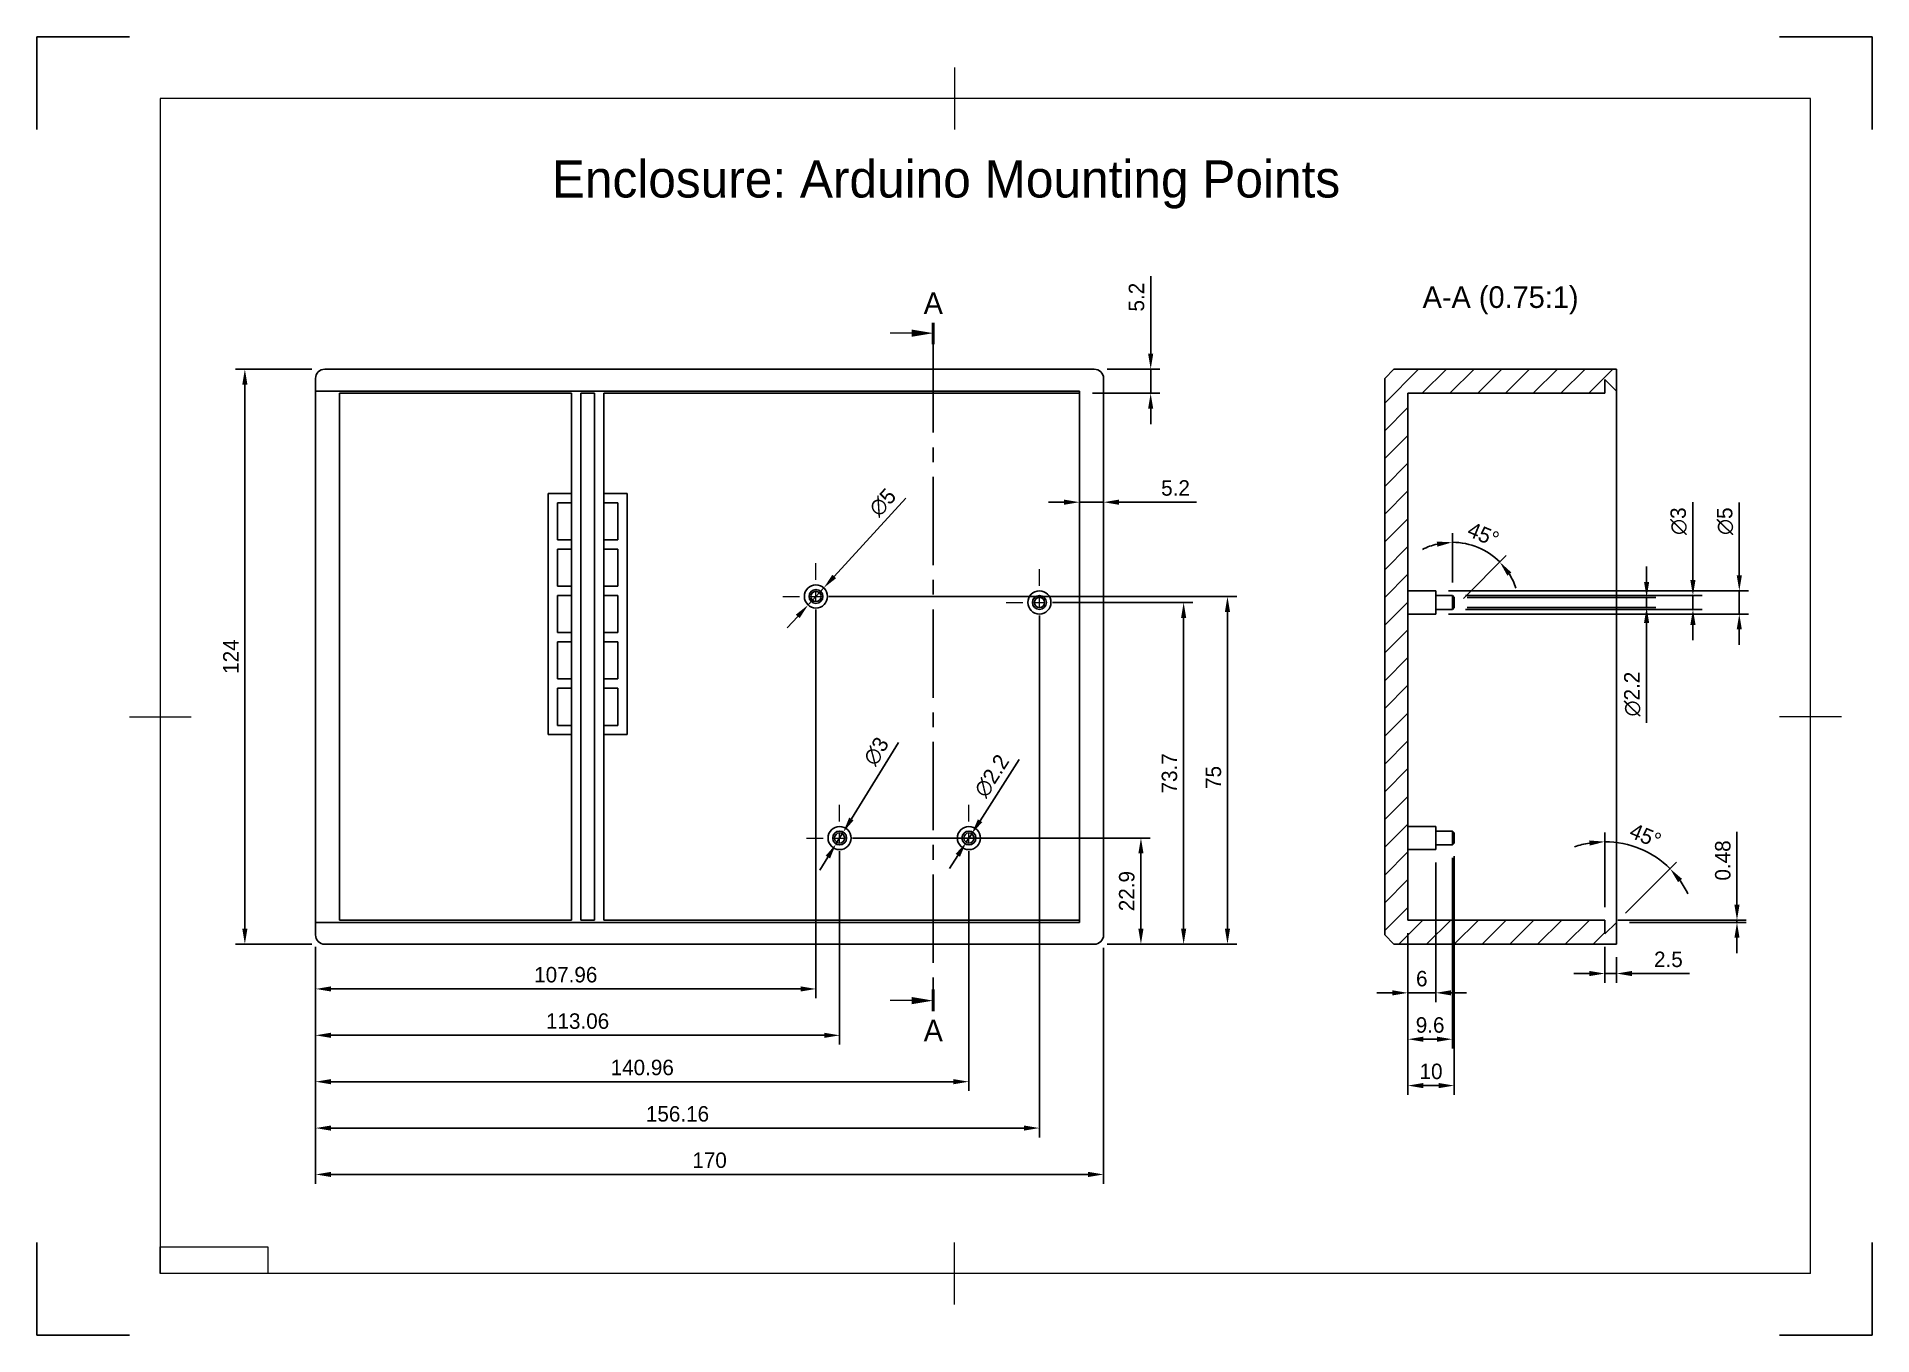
# Model space of a CAD drawing. Header units: millimetres. Extents: x 0 to 297, y 0 to 210.
import ezdxf

# ---------------------------------------------------------------- set-up
doc = ezdxf.new("R2010")
doc.units = ezdxf.units.MM
doc.header["$LTSCALE"] = 0.75
doc.linetypes.add('CENTER2', pattern=[28.575, 19.05, -3.175, 3.175, -3.175])
for name, color, linetype, lineweight in [('Annotations', 7, 'Continuous', 13), ('BORDER', 7, 'Continuous', 13), ('FD_Dimensions', 7, 'Continuous', 13), ('Notes', 7, 'Continuous', 13), ('Section Lines', 7, 'CENTER2', 13), ('Smart Centers', 7, 'CENTER2', 13), ('View Labels', 7, 'Continuous', 13), ('Visible', 7, 'Continuous', 25)]:
    doc.layers.add(name, color=color, linetype=linetype, lineweight=lineweight)
doc.layers.add('Hatching', color=18, linetype='Continuous', lineweight=18, true_color=0x000000)
doc.styles.get("Standard").update_dxf_attribs({"font": ''})
doc.styles.get('Standard').set_extended_font_data('Inter Variable Text Medium')
doc.dimstyles.new('Dim-ISO-25', dxfattribs={"dimtxt": 2.5, "dimasz": 2.5, "dimexe": 1.5, "dimexo": 2.1, "dimgap": 1, "dimtad": 1, "dimdsep": 46, "dimtxsty": 'Standard', "dimcen": 0, "dimazin": 2, "dimtp": 0.1, "dimtm": 0.1, "dimtfac": 0.72, "dimtmove": 0, "dimatfit": 3, "dimfxl": 1, "dimarcsym": 0})
picture_1 = doc.add_image_def('image1.png', size_in_pixel=(1400, 346))

# ---------------------------------------------------------------- blocks, each defined once
blk = doc.blocks.new('ISO_A4(L)_SHEET')
at = {"layer": 'BORDER'}
for p, q in [((148.5, 205), (148.5, 195)), ((287, 200), (20, 200)), ((20, 200), (20, 10)), ((287, 10), (287, 200)), ((15, 100), (25, 100)), ((292, 100), (282, 100)), ((148.5, 5), (148.5, 15)), ((287, 10), (20, 10))]:
    blk.add_line(p, q, dxfattribs=at)
at = {"layer": 'Defpoints'}
for p, q in [((0, 210), (0, 195)), ((15, 210), (0, 210)), ((297, 210), (282, 210)), ((297, 195), (297, 210)), ((0, 15), (0, 0)), ((297, 0), (297, 15)), ((0, 0), (15, 0)), ((282, 0), (297, 0))]:
    blk.add_line(p, q, dxfattribs=at)
blk = doc.blocks.new('*D33')
at = {"layer": 'Defpoints', "color": 0, "transparency": 16777216}
for p in [(127.353284, 120.871503), (124.821202, 118.105448)]:
    blk.add_point(p, dxfattribs=at)
at = {"layer": 'FD_Dimensions', "color": 0, "lineweight": -2, "transparency": 16777216}
for p, q in [((140.624743, 135.369285), (129.041339, 122.71554)), ((124.821202, 118.105448), (127.353284, 120.871503)), ((123.133147, 116.261412), (121.445092, 114.417375))]:
    blk.add_line(p, q, dxfattribs=at)
at = {"layer": 'FD_Dimensions', "color": 0, "transparency": 16777216}
for points in [[(128.734, 122.996882), (129.348679, 122.434197), (127.353284, 120.871503)], [(122.825807, 116.542754), (123.440486, 115.980069), (124.821202, 118.105448)]]:
    blk.add_solid(points, dxfattribs=at)
at = {"layer": 'FD_Dimensions', "color": 0, "transparency": 16777216, "insert": (136.881314, 134.674312), "char_height": 2.5, "attachment_point": 5, "rotation": 47.52862457}
blk.add_mtext('∅5', dxfattribs=at)
blk = doc.blocks.new('*D34')
at = {"layer": 'Defpoints', "color": 0, "transparency": 16777216}
for p in [(130.502349, 81.371286), (129.322137, 79.455666)]:
    blk.add_point(p, dxfattribs=at)
at = {"layer": 'FD_Dimensions', "color": 0, "lineweight": -2, "transparency": 16777216}
for p, q in [((139.418953, 95.843973), (131.813695, 83.499753)), ((129.322137, 79.455666), (130.502349, 81.371286)), ((128.010791, 77.327199), (126.699446, 75.198731))]:
    blk.add_line(p, q, dxfattribs=at)
at = {"layer": 'FD_Dimensions', "color": 0, "transparency": 16777216}
for points in [[(131.45895, 83.718311), (132.168439, 83.281195), (130.502349, 81.371286)], [(127.656047, 77.545756), (128.365536, 77.108641), (129.322137, 79.455666)]]:
    blk.add_solid(points, dxfattribs=at)
at = {"layer": 'FD_Dimensions', "color": 0, "transparency": 16777216, "insert": (135.837036, 94.431545), "char_height": 2.5, "attachment_point": 5, "rotation": 58.36285205}
blk.add_mtext('∅3', dxfattribs=at)
blk = doc.blocks.new('*D35')
at = {"layer": 'Defpoints', "color": 0, "transparency": 16777216}
for p in [(151.28283, 81.107794), (150.391657, 79.719158)]:
    blk.add_point(p, dxfattribs=at)
at = {"layer": 'FD_Dimensions', "color": 0, "lineweight": -2, "transparency": 16777216}
for p, q in [((158.979324, 93.100561), (152.633092, 83.211788)), ((150.391657, 79.719158), (151.28283, 81.107794)), ((149.041394, 77.615163), (147.691132, 75.511169))]:
    blk.add_line(p, q, dxfattribs=at)
at = {"layer": 'FD_Dimensions', "color": 0, "transparency": 16777216}
for points in [[(152.282426, 83.436832), (152.983757, 82.986744), (151.28283, 81.107794)], [(148.690729, 77.840207), (149.39206, 77.39012), (150.391657, 79.719158)]]:
    blk.add_solid(points, dxfattribs=at)
at = {"layer": 'FD_Dimensions', "color": 0, "transparency": 16777216, "insert": (154.538321, 90.455125), "char_height": 2.5, "attachment_point": 5, "rotation": 57.30922418}
blk.add_mtext('∅2.2', dxfattribs=at)
blk = doc.blocks.new('*D36')
at = {"layer": 'Defpoints', "color": 0, "transparency": 16777216}
for p in [(33.681416, 156.238476), (46.617243, 156.238476), (46.617243, 63.238476)]:
    blk.add_point(p, dxfattribs=at)
at = {"layer": 'FD_Dimensions', "color": 0, "lineweight": -2, "transparency": 16777216}
for p, q in [((44.517243, 156.238476), (32.181416, 156.238476)), ((33.681416, 65.738476), (33.681416, 153.738476)), ((44.517243, 63.238476), (32.181416, 63.238476))]:
    blk.add_line(p, q, dxfattribs=at)
at = {"layer": 'FD_Dimensions', "color": 0, "transparency": 16777216}
for points in [[(33.264749, 153.738476), (34.098083, 153.738476), (33.681416, 156.238476)], [(33.264749, 65.738476), (34.098083, 65.738476), (33.681416, 63.238476)]]:
    blk.add_solid(points, dxfattribs=at)
at = {"layer": 'FD_Dimensions', "color": 0, "transparency": 16777216, "insert": (31.414637, 109.7537), "char_height": 2.5, "attachment_point": 5, "rotation": 90}
blk.add_mtext('124', dxfattribs=at)
blk = doc.blocks.new('*D37')
at = {"layer": 'Defpoints', "color": 0, "transparency": 16777216}
for p in [(45.117243, 64.901344), (172.617243, 64.738476), (45.117243, 26.008783)]:
    blk.add_point(p, dxfattribs=at)
at = {"layer": 'FD_Dimensions', "color": 0, "lineweight": -2, "transparency": 16777216}
for p, q in [((45.117243, 62.801344), (45.117243, 24.508783)), ((172.617243, 62.638476), (172.617243, 24.508783)), ((170.117243, 26.008783), (47.617243, 26.008783))]:
    blk.add_line(p, q, dxfattribs=at)
at = {"layer": 'FD_Dimensions', "color": 0, "transparency": 16777216}
for points in [[(47.617243, 26.42545), (47.617243, 25.592117), (45.117243, 26.008783)], [(170.117243, 26.42545), (170.117243, 25.592117), (172.617243, 26.008783)]]:
    blk.add_solid(points, dxfattribs=at)
at = {"layer": 'FD_Dimensions', "color": 0, "transparency": 16777216, "insert": (108.867243, 28.29234), "char_height": 2.5, "attachment_point": 5}
blk.add_mtext('170', dxfattribs=at)
blk = doc.blocks.new('*D38')
at = {"layer": 'Defpoints', "color": 0, "transparency": 16777216}
for p in [(162.237243, 118.513476), (171.117243, 63.238476), (185.572888, 63.238476)]:
    blk.add_point(p, dxfattribs=at)
at = {"layer": 'FD_Dimensions', "color": 0, "lineweight": -2, "transparency": 16777216}
for p, q in [((164.337243, 118.513476), (187.072888, 118.513476)), ((185.572888, 116.013476), (185.572888, 65.738476)), ((173.217243, 63.238476), (187.072888, 63.238476))]:
    blk.add_line(p, q, dxfattribs=at)
at = {"layer": 'FD_Dimensions', "color": 0, "transparency": 16777216}
for points in [[(185.156222, 116.013476), (185.989555, 116.013476), (185.572888, 118.513476)], [(185.156222, 65.738476), (185.989555, 65.738476), (185.572888, 63.238476)]]:
    blk.add_solid(points, dxfattribs=at)
at = {"layer": 'FD_Dimensions', "color": 0, "transparency": 16777216, "insert": (183.289331, 90.875976), "char_height": 2.5, "attachment_point": 5, "rotation": 90}
blk.add_mtext('73.7', dxfattribs=at)
blk = doc.blocks.new('*D39')
at = {"layer": 'Defpoints', "color": 0, "transparency": 16777216}
for p in [(126.087243, 119.488476), (171.117243, 63.238476), (192.667654, 63.238476)]:
    blk.add_point(p, dxfattribs=at)
at = {"layer": 'FD_Dimensions', "color": 0, "lineweight": -2, "transparency": 16777216}
for p, q in [((128.187243, 119.488476), (194.167654, 119.488476)), ((192.667654, 116.988476), (192.667654, 65.738476)), ((173.217243, 63.238476), (194.167654, 63.238476))]:
    blk.add_line(p, q, dxfattribs=at)
at = {"layer": 'FD_Dimensions', "color": 0, "transparency": 16777216}
for points in [[(192.250987, 116.988476), (193.084321, 116.988476), (192.667654, 119.488476)], [(192.250987, 65.738476), (193.084321, 65.738476), (192.667654, 63.238476)]]:
    blk.add_solid(points, dxfattribs=at)
at = {"layer": 'FD_Dimensions', "color": 0, "transparency": 16777216, "insert": (190.400876, 90.209602), "char_height": 2.5, "attachment_point": 5, "rotation": 90}
blk.add_mtext('75', dxfattribs=at)
blk = doc.blocks.new('*D40')
at = {"layer": 'Defpoints', "color": 0, "transparency": 16777216}
for p in [(171.117243, 156.238476), (180.240362, 156.238476), (168.717243, 152.338476)]:
    blk.add_point(p, dxfattribs=at)
at = {"layer": 'FD_Dimensions', "color": 0, "lineweight": -2, "transparency": 16777216}
for p, q in [((180.240362, 158.738476), (180.240362, 171.290489)), ((173.217243, 156.238476), (181.740362, 156.238476)), ((180.240362, 152.338476), (180.240362, 156.238476)), ((170.817243, 152.338476), (181.740362, 152.338476)), ((180.240362, 149.838476), (180.240362, 147.338476))]:
    blk.add_line(p, q, dxfattribs=at)
at = {"layer": 'FD_Dimensions', "color": 0, "transparency": 16777216}
for points in [[(179.823695, 158.738476), (180.657029, 158.738476), (180.240362, 156.238476)], [(179.823695, 149.838476), (180.657029, 149.838476), (180.240362, 152.338476)]]:
    blk.add_solid(points, dxfattribs=at)
at = {"layer": 'FD_Dimensions', "color": 0, "transparency": 16777216, "insert": (177.956805, 167.884449), "char_height": 2.5, "attachment_point": 5, "rotation": 90}
blk.add_mtext('5.2', dxfattribs=at)
blk = doc.blocks.new('*D41')
at = {"layer": 'Defpoints', "color": 0, "transparency": 16777216}
for p in [(168.717243, 141.282782), (172.617243, 141.282782), (172.617243, 134.727906)]:
    blk.add_point(p, dxfattribs=at)
at = {"layer": 'FD_Dimensions', "color": 0, "lineweight": -2, "transparency": 16777216}
for p, q in [((168.717243, 139.182782), (168.717243, 133.227906)), ((172.617243, 139.182782), (172.617243, 133.227906)), ((166.217243, 134.727906), (163.717243, 134.727906)), ((168.717243, 134.727906), (172.617243, 134.727906)), ((175.117243, 134.727906), (187.669256, 134.727906))]:
    blk.add_line(p, q, dxfattribs=at)
at = {"layer": 'FD_Dimensions', "color": 0, "transparency": 16777216}
for points in [[(166.217243, 135.144572), (166.217243, 134.311239), (168.717243, 134.727906)], [(175.117243, 135.144572), (175.117243, 134.311239), (172.617243, 134.727906)]]:
    blk.add_solid(points, dxfattribs=at)
at = {"layer": 'FD_Dimensions', "color": 0, "transparency": 16777216, "insert": (184.263216, 137.011463), "char_height": 2.5, "attachment_point": 5}
blk.add_mtext('5.2', dxfattribs=at)
blk = doc.blocks.new('*D42')
at = {"layer": 'Defpoints', "color": 0, "transparency": 16777216}
for p in [(129.912243, 80.413476), (171.117243, 63.238476), (178.665289, 63.238476)]:
    blk.add_point(p, dxfattribs=at)
at = {"layer": 'FD_Dimensions', "color": 0, "lineweight": -2, "transparency": 16777216}
for p, q in [((132.012243, 80.413476), (180.165289, 80.413476)), ((178.665289, 77.913476), (178.665289, 65.738476)), ((173.217243, 63.238476), (180.165289, 63.238476))]:
    blk.add_line(p, q, dxfattribs=at)
at = {"layer": 'FD_Dimensions', "color": 0, "transparency": 16777216}
for points in [[(178.248622, 77.913476), (179.081956, 77.913476), (178.665289, 80.413476)], [(178.248622, 65.738476), (179.081956, 65.738476), (178.665289, 63.238476)]]:
    blk.add_solid(points, dxfattribs=at)
at = {"layer": 'FD_Dimensions', "color": 0, "transparency": 16777216, "insert": (176.378376, 71.825976), "char_height": 2.5, "attachment_point": 5, "rotation": 90}
blk.add_mtext('22.9', dxfattribs=at)
blk = doc.blocks.new('*D43')
at = {"layer": 'Defpoints', "color": 0, "transparency": 16777216}
for p in [(226.356142, 120.388476), (275.480837, 120.388476), (226.356142, 116.638476)]:
    blk.add_point(p, dxfattribs=at)
at = {"layer": 'FD_Dimensions', "color": 0, "lineweight": -2, "transparency": 16777216}
for p, q in [((275.480837, 122.888476), (275.480837, 134.691328)), ((228.456142, 120.388476), (276.980837, 120.388476)), ((275.480837, 116.638476), (275.480837, 120.388476)), ((228.456142, 116.638476), (276.980837, 116.638476)), ((275.480837, 114.138476), (275.480837, 111.638476))]:
    blk.add_line(p, q, dxfattribs=at)
at = {"layer": 'FD_Dimensions', "color": 0, "transparency": 16777216}
for points in [[(275.064171, 122.888476), (275.897504, 122.888476), (275.480837, 120.388476)], [(275.064171, 114.138476), (275.897504, 114.138476), (275.480837, 116.638476)]]:
    blk.add_solid(points, dxfattribs=at)
at = {"layer": 'FD_Dimensions', "color": 0, "transparency": 16777216, "insert": (273.188891, 131.65106), "char_height": 2.5, "attachment_point": 5, "rotation": 90}
blk.add_mtext('∅5', dxfattribs=at)
blk = doc.blocks.new('*D44')
at = {"layer": 'Defpoints', "color": 0, "transparency": 16777216}
for p in [(229.056142, 119.638476), (267.980837, 119.638476), (229.056142, 117.388476)]:
    blk.add_point(p, dxfattribs=at)
at = {"layer": 'FD_Dimensions', "color": 0, "lineweight": -2, "transparency": 16777216}
for p, q in [((267.980837, 122.138476), (267.980837, 134.73663)), ((231.156142, 119.638476), (269.480837, 119.638476)), ((267.980837, 117.388476), (267.980837, 119.638476)), ((231.156142, 117.388476), (269.480837, 117.388476)), ((267.980837, 114.888476), (267.980837, 112.388476))]:
    blk.add_line(p, q, dxfattribs=at)
at = {"layer": 'FD_Dimensions', "color": 0, "transparency": 16777216}
for points in [[(267.564171, 122.138476), (268.397504, 122.138476), (267.980837, 119.638476)], [(267.564171, 114.888476), (268.397504, 114.888476), (267.980837, 117.388476)]]:
    blk.add_solid(points, dxfattribs=at)
at = {"layer": 'FD_Dimensions', "color": 0, "transparency": 16777216, "insert": (265.672113, 131.655254), "char_height": 2.5, "attachment_point": 5, "rotation": 90}
blk.add_mtext('∅3', dxfattribs=at)
blk = doc.blocks.new('*D45')
at = {"layer": 'Defpoints', "color": 0, "transparency": 16777216}
for p in [(229.356142, 119.338476), (229.356142, 117.688476), (260.480837, 117.688476)]:
    blk.add_point(p, dxfattribs=at)
at = {"layer": 'FD_Dimensions', "color": 0, "lineweight": -2, "transparency": 16777216}
for p, q in [((260.480837, 121.838476), (260.480837, 124.338476)), ((231.456142, 119.338476), (261.980837, 119.338476)), ((260.480837, 119.338476), (260.480837, 117.688476)), ((231.456142, 117.688476), (261.980837, 117.688476)), ((260.480837, 115.188476), (260.480837, 99.065992))]:
    blk.add_line(p, q, dxfattribs=at)
at = {"layer": 'FD_Dimensions', "color": 0, "transparency": 16777216}
for points in [[(260.064171, 121.838476), (260.897504, 121.838476), (260.480837, 119.338476)], [(260.064171, 115.188476), (260.897504, 115.188476), (260.480837, 117.688476)]]:
    blk.add_solid(points, dxfattribs=at)
at = {"layer": 'FD_Dimensions', "color": 0, "transparency": 16777216, "insert": (258.172113, 103.690992), "char_height": 2.5, "attachment_point": 5, "rotation": 90}
blk.add_mtext('∅2.2', dxfattribs=at)
blk = doc.blocks.new('*D46')
at = {"layer": 'Defpoints', "color": 0, "transparency": 16777216}
for p in [(234.479357, 126.781759), (229.056142, 119.638476), (229.056142, 117.388476), (229.056142, 117.388476), (229.356142, 117.688476)]:
    blk.add_point(p, dxfattribs=at)
at = {"layer": 'FD_Dimensions', "color": 0, "lineweight": -2, "transparency": 16777216}
for p, q in [((229.056142, 121.738476), (229.056142, 129.734905)), ((230.841067, 119.1734), (237.786386, 126.11872))]:
    blk.add_line(p, q, dxfattribs=at)
for start, end in [(103.235547, 116.471094), (45, 90), (18.528906, 31.764453)]:
    blk.add_arc((229.056142, 117.388476), 10.84643, start, end, dxfattribs=at)
at = {"layer": 'FD_Dimensions', "color": 0, "transparency": 16777216}
for points in [[(226.524781, 128.360682), (226.620819, 127.532902), (229.056142, 128.234905)], [(237.951369, 122.839634), (238.604607, 123.357055), (236.725726, 125.05806)]]:
    blk.add_solid(points, dxfattribs=at)
at = {"layer": 'FD_Dimensions', "color": 0, "transparency": 16777216, "insert": (234.07435, 129.5035), "char_height": 2.5, "attachment_point": 5, "rotation": 337.50003314}
blk.add_mtext('45°', dxfattribs=at)
blk = doc.blocks.new('*D47')
at = {"layer": 'Defpoints', "color": 0, "transparency": 16777216}
for p in [(229.356142, 79.588476), (221.856142, 67.138476), (229.356142, 40.376773)]:
    blk.add_point(p, dxfattribs=at)
at = {"layer": 'FD_Dimensions', "color": 0, "lineweight": -2, "transparency": 16777216}
for p, q in [((229.356142, 77.488476), (229.356142, 38.876773)), ((221.856142, 65.038476), (221.856142, 38.876773)), ((224.356142, 40.376773), (226.856142, 40.376773))]:
    blk.add_line(p, q, dxfattribs=at)
at = {"layer": 'FD_Dimensions', "color": 0, "transparency": 16777216}
for points in [[(224.356142, 40.79344), (224.356142, 39.960106), (221.856142, 40.376773)], [(226.856142, 40.79344), (226.856142, 39.960106), (229.356142, 40.376773)]]:
    blk.add_solid(points, dxfattribs=at)
at = {"layer": 'FD_Dimensions', "color": 0, "transparency": 16777216, "insert": (225.606142, 42.66033), "char_height": 2.5, "attachment_point": 5}
blk.add_mtext('10', dxfattribs=at)
blk = doc.blocks.new('*D48')
at = {"layer": 'Defpoints', "color": 0, "transparency": 16777216}
for p in [(226.356142, 78.538476), (221.856142, 67.138476), (226.356142, 55.376773)]:
    blk.add_point(p, dxfattribs=at)
at = {"layer": 'FD_Dimensions', "color": 0, "lineweight": -2, "transparency": 16777216}
for p, q in [((226.356142, 76.438476), (226.356142, 53.876773)), ((221.856142, 65.038476), (221.856142, 53.876773)), ((219.356142, 55.376773), (216.856142, 55.376773)), ((221.856142, 55.376773), (226.356142, 55.376773)), ((228.856142, 55.376773), (231.356142, 55.376773))]:
    blk.add_line(p, q, dxfattribs=at)
at = {"layer": 'FD_Dimensions', "color": 0, "transparency": 16777216}
for points in [[(219.356142, 55.79344), (219.356142, 54.960106), (221.856142, 55.376773)], [(228.856142, 55.79344), (228.856142, 54.960106), (226.356142, 55.376773)]]:
    blk.add_solid(points, dxfattribs=at)
at = {"layer": 'FD_Dimensions', "color": 0, "transparency": 16777216, "insert": (224.106142, 57.66033), "char_height": 2.5, "attachment_point": 5}
blk.add_mtext('6', dxfattribs=at)
blk = doc.blocks.new('*D49')
at = {"layer": 'Defpoints', "color": 0, "transparency": 16777216}
for p in [(229.056142, 79.288476), (221.856142, 67.138476), (229.056142, 47.876773)]:
    blk.add_point(p, dxfattribs=at)
at = {"layer": 'FD_Dimensions', "color": 0, "lineweight": -2, "transparency": 16777216}
for p, q in [((229.056142, 77.188476), (229.056142, 46.376773)), ((221.856142, 65.038476), (221.856142, 46.376773)), ((224.356142, 47.876773), (226.556142, 47.876773))]:
    blk.add_line(p, q, dxfattribs=at)
at = {"layer": 'FD_Dimensions', "color": 0, "transparency": 16777216}
for points in [[(224.356142, 48.29344), (224.356142, 47.460106), (221.856142, 47.876773)], [(226.556142, 48.29344), (226.556142, 47.460106), (229.056142, 47.876773)]]:
    blk.add_solid(points, dxfattribs=at)
at = {"layer": 'FD_Dimensions', "color": 0, "transparency": 16777216, "insert": (225.456142, 50.163686), "char_height": 2.5, "attachment_point": 5}
blk.add_mtext('9.6', dxfattribs=at)
blk = doc.blocks.new('*D50')
at = {"layer": 'Defpoints', "color": 0, "transparency": 16777216}
for p in [(261.189753, 77.820036), (253.731142, 67.138476), (255.606142, 66.776344), (253.731142, 64.901344), (253.731142, 64.901344)]:
    blk.add_point(p, dxfattribs=at)
at = {"layer": 'FD_Dimensions', "color": 0, "lineweight": -2, "transparency": 16777216}
for p, q in [((253.731142, 69.238476), (253.731142, 81.318565)), ((257.091067, 68.261268), (265.339871, 76.510072))]:
    blk.add_line(p, q, dxfattribs=at)
for start, end in [(99.613561, 109.227121), (45, 90), (25.772879, 35.386439)]:
    blk.add_arc((253.731142, 64.901344), 14.917221, start, end, dxfattribs=at)
at = {"layer": 'FD_Dimensions', "color": 0, "transparency": 16777216}
for points in [[(251.20502, 80.024277), (251.27485, 79.193874), (253.731142, 79.818565)], [(265.574349, 73.270828), (266.210909, 73.808634), (264.279211, 75.449412)]]:
    blk.add_solid(points, dxfattribs=at)
at = {"layer": 'FD_Dimensions', "color": 0, "transparency": 16777216, "insert": (260.307174, 80.777289), "char_height": 2.5, "attachment_point": 5, "rotation": 337.50003314}
blk.add_mtext('45°', dxfattribs=at)
blk = doc.blocks.new('*D51')
at = {"layer": 'Defpoints', "color": 0, "transparency": 16777216}
for p in [(253.731142, 67.138476), (255.606142, 66.776344), (275.105326, 67.138476)]:
    blk.add_point(p, dxfattribs=at)
at = {"layer": 'FD_Dimensions', "color": 0, "lineweight": -2, "transparency": 16777216}
for p, q in [((275.105326, 69.638476), (275.105326, 81.437133)), ((255.831142, 67.138476), (276.605326, 67.138476)), ((257.706142, 66.776344), (276.605326, 66.776344)), ((275.105326, 66.776344), (275.105326, 67.138476)), ((275.105326, 64.276344), (275.105326, 61.776344))]:
    blk.add_line(p, q, dxfattribs=at)
at = {"layer": 'FD_Dimensions', "color": 0, "transparency": 16777216}
for points in [[(274.688659, 69.638476), (275.521992, 69.638476), (275.105326, 67.138476)], [(274.688659, 64.276344), (275.521992, 64.276344), (275.105326, 66.776344)]]:
    blk.add_solid(points, dxfattribs=at)
at = {"layer": 'FD_Dimensions', "color": 0, "transparency": 16777216, "insert": (272.821769, 76.787805), "char_height": 2.5, "attachment_point": 5, "rotation": 90}
blk.add_mtext('0.48', dxfattribs=at)
blk = doc.blocks.new('*D52')
at = {"layer": 'Defpoints', "color": 0, "transparency": 16777216}
for p in [(253.731142, 64.901344), (255.606142, 63.238476), (255.606142, 58.499112)]:
    blk.add_point(p, dxfattribs=at)
at = {"layer": 'FD_Dimensions', "color": 0, "lineweight": -2, "transparency": 16777216}
for p, q in [((253.731142, 62.801344), (253.731142, 56.999112)), ((255.606142, 61.138476), (255.606142, 56.999112)), ((251.231142, 58.499112), (248.731142, 58.499112)), ((253.731142, 58.499112), (255.606142, 58.499112)), ((258.106142, 58.499112), (267.409834, 58.499112))]:
    blk.add_line(p, q, dxfattribs=at)
at = {"layer": 'FD_Dimensions', "color": 0, "transparency": 16777216}
for points in [[(251.231142, 58.915778), (251.231142, 58.082445), (253.731142, 58.499112)], [(258.106142, 58.915778), (258.106142, 58.082445), (255.606142, 58.499112)]]:
    blk.add_solid(points, dxfattribs=at)
at = {"layer": 'FD_Dimensions', "color": 0, "transparency": 16777216, "insert": (264.007988, 60.782669), "char_height": 2.5, "attachment_point": 5}
blk.add_mtext('2.5', dxfattribs=at)
blk = doc.blocks.new('*U24')
at = {"layer": 'Smart Centers', "color": 0, "ltscale": 0.75, "transparency": 16777216}
for p, q in [((0, 2.678906), (0, 5.375)), ((-5.375, 0), (-2.678906, 0)), ((2.678906, 0), (5.375, 0)), ((0, -5.375), (0, -2.678906))]:
    blk.add_line(p, q, dxfattribs=at)
at = {"layer": 'Smart Centers', "color": 0, "linetype": 'Continuous', "ltscale": 0.75, "transparency": 16777216}
for p, q in [((-0.892969, 0), (0.892969, 0)), ((0, -0.892969), (0, 0.892969))]:
    blk.add_line(p, q, dxfattribs=at)
blk = doc.blocks.new('*U25')
at = {"layer": 'Smart Centers', "color": 0, "ltscale": 0.75, "transparency": 16777216}
for p, q in [((0, 2.678906), (0, 5.375)), ((-5.375, 0), (-2.678906, 0)), ((2.678906, 0), (5.375, 0)), ((0, -5.375), (0, -2.678906))]:
    blk.add_line(p, q, dxfattribs=at)
at = {"layer": 'Smart Centers', "color": 0, "linetype": 'Continuous', "ltscale": 0.75, "transparency": 16777216}
for p, q in [((-0.892969, 0), (0.892969, 0)), ((0, -0.892969), (0, 0.892969))]:
    blk.add_line(p, q, dxfattribs=at)
blk = doc.blocks.new('*U26')
at = {"layer": 'Smart Centers', "color": 0, "ltscale": 0.75, "transparency": 16777216}
for p, q in [((0, 2.678906), (0, 5.375)), ((-5.375, 0), (-2.678906, 0)), ((2.678906, 0), (5.375, 0)), ((0, -5.375), (0, -2.678906))]:
    blk.add_line(p, q, dxfattribs=at)
at = {"layer": 'Smart Centers', "color": 0, "linetype": 'Continuous', "ltscale": 0.75, "transparency": 16777216}
for p, q in [((-0.892969, 0), (0.892969, 0)), ((0, -0.892969), (0, 0.892969))]:
    blk.add_line(p, q, dxfattribs=at)
blk = doc.blocks.new('*U27')
at = {"layer": 'Smart Centers', "color": 0, "ltscale": 0.75, "transparency": 16777216}
for p, q in [((0, 2.678906), (0, 5.375)), ((-5.375, 0), (-2.678906, 0)), ((2.678906, 0), (5.375, 0)), ((0, -5.375), (0, -2.678906))]:
    blk.add_line(p, q, dxfattribs=at)
at = {"layer": 'Smart Centers', "color": 0, "linetype": 'Continuous', "ltscale": 0.75, "transparency": 16777216}
for p, q in [((-0.892969, 0), (0.892969, 0)), ((0, -0.892969), (0, 0.892969))]:
    blk.add_line(p, q, dxfattribs=at)
blk = doc.blocks.new('*D53')
at = {"layer": 'Defpoints', "color": 0, "transparency": 16777216}
for p in [(126.087243, 119.488476), (45.117243, 64.901344), (126.087243, 56.008783)]:
    blk.add_point(p, dxfattribs=at)
at = {"layer": 'FD_Dimensions', "color": 0, "lineweight": -2, "transparency": 16777216}
for p, q in [((126.087243, 117.388476), (126.087243, 54.508783)), ((45.117243, 62.801344), (45.117243, 54.508783)), ((47.617243, 56.008783), (123.587243, 56.008783))]:
    blk.add_line(p, q, dxfattribs=at)
at = {"layer": 'FD_Dimensions', "color": 0, "transparency": 16777216}
for points in [[(47.617243, 56.42545), (47.617243, 55.592117), (45.117243, 56.008783)], [(123.587243, 56.42545), (123.587243, 55.592117), (126.087243, 56.008783)]]:
    blk.add_solid(points, dxfattribs=at)
at = {"layer": 'FD_Dimensions', "color": 0, "transparency": 16777216, "insert": (85.602243, 58.295696), "char_height": 2.5, "attachment_point": 5}
blk.add_mtext('107.96', dxfattribs=at)
blk = doc.blocks.new('*D54')
at = {"layer": 'Defpoints', "color": 0, "transparency": 16777216}
for p in [(129.912243, 80.413476), (45.117243, 64.901344), (129.912243, 48.508783)]:
    blk.add_point(p, dxfattribs=at)
at = {"layer": 'FD_Dimensions', "color": 0, "lineweight": -2, "transparency": 16777216}
for p, q in [((129.912243, 78.313476), (129.912243, 47.008783)), ((45.117243, 62.801344), (45.117243, 47.008783)), ((47.617243, 48.508783), (127.412243, 48.508783))]:
    blk.add_line(p, q, dxfattribs=at)
at = {"layer": 'FD_Dimensions', "color": 0, "transparency": 16777216}
for points in [[(47.617243, 48.92545), (47.617243, 48.092117), (45.117243, 48.508783)], [(127.412243, 48.92545), (127.412243, 48.092117), (129.912243, 48.508783)]]:
    blk.add_solid(points, dxfattribs=at)
at = {"layer": 'FD_Dimensions', "color": 0, "transparency": 16777216, "insert": (87.514743, 50.79234), "char_height": 2.5, "attachment_point": 5}
blk.add_mtext('113.06', dxfattribs=at)
blk = doc.blocks.new('*D55')
at = {"layer": 'Defpoints', "color": 0, "transparency": 16777216}
for p in [(150.837243, 80.413476), (45.117243, 64.901344), (150.837243, 41.008783)]:
    blk.add_point(p, dxfattribs=at)
at = {"layer": 'FD_Dimensions', "color": 0, "lineweight": -2, "transparency": 16777216}
for p, q in [((150.837243, 78.313476), (150.837243, 39.508783)), ((45.117243, 62.801344), (45.117243, 39.508783)), ((47.617243, 41.008783), (148.337243, 41.008783))]:
    blk.add_line(p, q, dxfattribs=at)
at = {"layer": 'FD_Dimensions', "color": 0, "transparency": 16777216}
for points in [[(47.617243, 41.42545), (47.617243, 40.592117), (45.117243, 41.008783)], [(148.337243, 41.42545), (148.337243, 40.592117), (150.837243, 41.008783)]]:
    blk.add_solid(points, dxfattribs=at)
at = {"layer": 'FD_Dimensions', "color": 0, "transparency": 16777216, "insert": (97.977243, 43.295696), "char_height": 2.5, "attachment_point": 5}
blk.add_mtext('140.96', dxfattribs=at)
blk = doc.blocks.new('*D56')
at = {"layer": 'Defpoints', "color": 0, "transparency": 16777216}
for p in [(162.237243, 118.513476), (45.117243, 64.901344), (162.237243, 33.508783)]:
    blk.add_point(p, dxfattribs=at)
at = {"layer": 'FD_Dimensions', "color": 0, "lineweight": -2, "transparency": 16777216}
for p, q in [((162.237243, 116.413476), (162.237243, 32.008783)), ((45.117243, 62.801344), (45.117243, 32.008783)), ((47.617243, 33.508783), (159.737243, 33.508783))]:
    blk.add_line(p, q, dxfattribs=at)
at = {"layer": 'FD_Dimensions', "color": 0, "transparency": 16777216}
for points in [[(47.617243, 33.92545), (47.617243, 33.092117), (45.117243, 33.508783)], [(159.737243, 33.92545), (159.737243, 33.092117), (162.237243, 33.508783)]]:
    blk.add_solid(points, dxfattribs=at)
at = {"layer": 'FD_Dimensions', "color": 0, "transparency": 16777216, "insert": (103.677243, 35.79234), "char_height": 2.5, "attachment_point": 5}
blk.add_mtext('156.16', dxfattribs=at)

msp = doc.modelspace()

# ---------------------------------------------------------------- hatches: boundary and pattern name
at = {"layer": 'Hatching'}
h = msp.add_hatch(dxfattribs=at)
h.set_pattern_fill('ANSI31', color=256, style=0)
h.paths.add_polyline_path([(253.7311, 64.9013), (253.7311, 67.1385), (221.8561, 67.1385), (221.8561, 152.3385), (253.7311, 152.3385), (253.7311, 154.5756), (255.6061, 152.7006), (255.6061, 156.2385), (219.6061, 156.2385), (218.1061, 154.7385), (218.1061, 64.7385), (219.6061, 63.2385), (255.6061, 63.2385), (255.6061, 66.7763)], flags=0)

# ---------------------------------------------------------------- linework, layer by layer
at = {"layer": 'Section Lines', "lineweight": 50}
for p, q in [((145.0666, 163.7582), (145.0666, 160.2582)), ((145.0666, 52.4179), (145.0666, 55.9179))]:
    msp.add_line(p, q, dxfattribs=at)
at = {"layer": 'Section Lines'}
for p, q in [((141.5666, 162.0582), (138.0666, 162.0582)), ((141.5666, 54.1179), (138.0666, 54.1179))]:
    msp.add_line(p, q, dxfattribs=at)
at = {"layer": 'Section Lines', "lineweight": 25}
msp.add_line((145.0666, 160.2582), (145.0666, 55.9179), dxfattribs=at)
at = {"layer": 'Section Lines'}
for points in [[(141.5666, 162.6415), (145.0666, 162.0582), (141.5666, 161.4748)], [(141.5666, 54.7013), (145.0666, 54.1179), (141.5666, 53.5346)]]:
    msp.add_solid(points, dxfattribs=at)
at = {"layer": 'Visible'}
for p, q in [((45.1172, 154.7385), (45.1172, 152.7006)), ((171.1172, 156.2385), (46.6172, 156.2385)), ((172.6172, 64.7385), (172.6172, 154.7385)), ((45.1172, 66.7763), (45.1172, 152.7006)), ((45.1172, 152.7006), (168.7172, 152.7006)), ((86.5172, 152.3385), (49.0172, 152.3385)), ((49.0172, 152.3385), (49.0172, 67.1385)), ((86.5172, 152.3385), (86.5172, 67.1385)), ((88.0172, 67.1385), (88.0172, 152.3385)), ((88.0172, 152.3385), (90.2672, 152.3385)), ((90.2672, 152.3385), (90.2672, 67.1385)), ((91.7672, 67.1385), (91.7672, 152.3385)), ((168.7172, 152.3385), (91.7672, 152.3385)), ((168.7172, 152.7006), (168.7172, 66.7763)), ((86.5172, 136.1385), (82.7672, 136.1385)), ((82.7672, 97.1385), (82.7672, 136.1385)), ((84.2672, 128.6385), (84.2672, 134.6385)), ((86.5172, 134.6385), (84.2672, 134.6385)), ((91.7672, 136.1385), (95.5172, 136.1385)), ((91.7672, 134.6385), (94.0172, 134.6385)), ((94.0172, 128.6385), (94.0172, 134.6385)), ((95.5172, 136.1385), (95.5172, 97.1385)), ((86.5172, 128.6385), (84.2672, 128.6385)), ((91.7672, 128.6385), (94.0172, 128.6385)), ((84.2672, 121.1385), (84.2672, 127.1385)), ((86.5172, 127.1385), (84.2672, 127.1385)), ((91.7672, 127.1385), (94.0172, 127.1385)), ((94.0172, 121.1385), (94.0172, 127.1385)), ((86.5172, 121.1385), (84.2672, 121.1385)), ((84.2672, 113.6385), (84.2672, 119.6385)), ((86.5172, 119.6385), (84.2672, 119.6385)), ((91.7672, 121.1385), (94.0172, 121.1385)), ((91.7672, 119.6385), (94.0172, 119.6385)), ((94.0172, 113.6385), (94.0172, 119.6385)), ((86.5172, 113.6385), (84.2672, 113.6385)), ((91.7672, 113.6385), (94.0172, 113.6385)), ((84.2672, 106.1385), (84.2672, 112.1385)), ((86.5172, 112.1385), (84.2672, 112.1385)), ((91.7672, 112.1385), (94.0172, 112.1385)), ((94.0172, 106.1385), (94.0172, 112.1385)), ((86.5172, 106.1385), (84.2672, 106.1385)), ((84.2672, 98.6385), (84.2672, 104.6385)), ((86.5172, 104.6385), (84.2672, 104.6385)), ((91.7672, 106.1385), (94.0172, 106.1385)), ((91.7672, 104.6385), (94.0172, 104.6385)), ((94.0172, 98.6385), (94.0172, 104.6385)), ((86.5172, 98.6385), (84.2672, 98.6385)), ((91.7672, 98.6385), (94.0172, 98.6385)), ((86.5172, 97.1385), (82.7672, 97.1385)), ((91.7672, 97.1385), (95.5172, 97.1385)), ((45.1172, 66.7763), (45.1172, 64.7385)), ((168.7172, 66.7763), (45.1172, 66.7763)), ((49.0172, 67.1385), (86.5172, 67.1385)), ((90.2672, 67.1385), (88.0172, 67.1385)), ((91.7672, 67.1385), (168.7172, 67.1385)), ((46.6172, 63.2385), (171.1172, 63.2385))]:
    msp.add_line(p, q, dxfattribs=at)
at = {"layer": 'Visible', "extrusion": (1, -2e-16, 0)}
for p, q in [((219.6061, 156.2385), (218.1061, 154.7385)), ((218.1061, 154.7385), (218.1061, 64.7385)), ((255.6061, 156.2385), (219.6061, 156.2385)), ((253.7311, 152.3385), (253.7311, 154.5756)), ((253.7311, 154.5756), (255.6061, 152.7006)), ((255.6061, 152.7006), (255.6061, 156.2385)), ((221.8561, 67.1385), (221.8561, 152.3385)), ((221.8561, 152.3385), (253.7311, 152.3385)), ((255.6061, 152.7006), (255.6061, 66.7763)), ((221.8561, 120.3885), (226.3561, 120.3885)), ((226.3561, 116.6385), (226.3561, 120.3885)), ((226.3561, 119.6385), (229.0561, 119.6385)), ((229.0561, 117.3885), (229.0561, 119.6385)), ((229.3561, 119.3385), (229.0561, 119.6385)), ((229.3561, 119.3385), (229.3561, 117.6885)), ((221.8561, 116.6385), (226.3561, 116.6385)), ((226.3561, 117.3885), (229.0561, 117.3885)), ((229.3561, 117.6885), (229.0561, 117.3885)), ((221.8561, 82.2885), (226.3561, 82.2885)), ((226.3561, 78.5385), (226.3561, 82.2885)), ((226.3561, 81.5385), (229.0561, 81.5385)), ((229.0561, 79.2885), (229.0561, 81.5385)), ((229.3561, 81.2385), (229.0561, 81.5385)), ((229.3561, 81.2385), (229.3561, 79.5885)), ((221.8561, 78.5385), (226.3561, 78.5385)), ((226.3561, 79.2885), (229.0561, 79.2885)), ((229.3561, 79.5885), (229.0561, 79.2885)), ((253.7311, 67.1385), (221.8561, 67.1385)), ((253.7311, 64.9013), (253.7311, 67.1385)), ((255.6061, 66.7763), (253.7311, 64.9013)), ((255.6061, 63.2385), (255.6061, 66.7763)), ((218.1061, 64.7385), (219.6061, 63.2385)), ((219.6061, 63.2385), (255.6061, 63.2385))]:
    msp.add_line(p, q, dxfattribs=at)
at = {"layer": 'Visible'}
for centre, radius in [((126.0872, 119.4885), 1.875), ((126.0872, 119.4885), 1.125), ((162.2372, 118.5135), 1.875), ((162.2372, 118.5135), 1.125), ((129.9122, 80.4135), 1.875), ((129.9122, 80.4135), 1.125), ((150.8372, 80.4135), 1.875), ((150.8372, 80.4135), 1.125)]:
    msp.add_circle(centre, radius, dxfattribs=at)
at = {"layer": 'Visible', "extrusion": (0, 0, -1)}
for centre in [(-126.0872, 119.4885), (-162.2372, 118.5135), (-129.9122, 80.4135), (-150.8372, 80.4135)]:
    msp.add_circle(centre, 0.825, dxfattribs=at)
for centre, start, end in [((-46.6172, 154.7385), 0, 90), ((-171.1172, 154.7385), 90, 180), ((-46.6172, 64.7385), 270, 0), ((-171.1172, 64.7385), 180, 270)]:
    msp.add_arc(centre, 1.5, start, end, dxfattribs=at)

# ---------------------------------------------------------------- block references
at = {"layer": 'BORDER'}
msp.add_blockref('ISO_A4(L)_SHEET', (0, 0), dxfattribs=at)
at = {"layer": 'Smart Centers', "ltscale": 0.75}
for name, p in [('*U27', (126.0872, 119.4885)), ('*U24', (162.2372, 118.5135)), ('*U26', (129.9122, 80.4135)), ('*U25', (150.8372, 80.4135))]:
    msp.add_blockref(name, p, dxfattribs=at)

# ---------------------------------------------------------------- texts
at = {"layer": 'Notes', "insert": (20, 200), "char_height": 6, "attachment_point": 1}
msp.add_mtext_dynamic_manual_height_columns('\\pi133.5,t163.5,769.5;\\P\\pi63.34631,t93.34631,699.34631;Enclosure: Arduino Mounting Points', width=267, gutter_width=12.5, heights=[0], dxfattribs=at)
at = {"layer": 'Section Lines', "char_height": 3.5, "attachment_point": 5}
for insert in [(145.0666, 166.9082), (145.0666, 49.2679)]:
    msp.add_mtext('A', dxfattribs=dict(at, insert=insert))
at = {"layer": 'View Labels', "insert": (236.8561, 165.0876), "char_height": 3.5, "width": 28.702349, "attachment_point": 8}
msp.add_mtext('A-A (0.75:1)', dxfattribs=at)

# ---------------------------------------------------------------- dimensions: what is measured, and where the dimension line sits
at = {"layer": 'FD_Dimensions'}
for base, p1, p2, angle, override, picture, middle in [((180.2404, 156.2385), (168.7172, 152.3385), (171.1172, 156.2385), 270, {"dimlfac": 1.333333, "dimclrd": 0, "dimclre": 0, "dimtmove": 0}, '*D40', (180.2404, 167.8844)), ((33.6814, 156.2385), (46.6172, 63.2385), (46.6172, 156.2385), 90, {"dimlfac": 1.333333, "dimtmove": 0}, '*D36', (33.6814, 109.7537)), ((126.0872, 56.0088), (45.1172, 64.9013), (126.0872, 119.4885), 180, {"dimlfac": 1.333333, "dimclrd": 0, "dimclre": 0, "dimtmove": 0}, '*D53', (85.6022, 56.0088)), ((192.6677, 63.2385), (126.0872, 119.4885), (171.1172, 63.2385), 90, {"dimlfac": 1.333333}, '*D39', (192.6677, 90.2096)), ((162.2372, 33.5088), (45.1172, 64.9013), (162.2372, 118.5135), 180, {"dimlfac": 1.333333, "dimclrd": 0, "dimclre": 0, "dimtmove": 0}, '*D56', (103.6772, 33.5088)), ((185.5729, 63.2385), (162.2372, 118.5135), (171.1172, 63.2385), 90, {"dimlfac": 1.333333}, '*D38', (185.5729, 90.876)), ((129.9122, 48.5088), (45.1172, 64.9013), (129.9122, 80.4135), 180, {"dimlfac": 1.333333, "dimclrd": 0, "dimclre": 0, "dimtmove": 0}, '*D54', (87.5147, 48.5088)), ((150.8372, 41.0088), (45.1172, 64.9013), (150.8372, 80.4135), 180, {"dimlfac": 1.333333, "dimclrd": 0, "dimclre": 0, "dimtmove": 0}, '*D55', (97.9772, 41.0088)), ((178.6653, 63.2385), (129.9122, 80.4135), (171.1172, 63.2385), 90, {"dimlfac": 1.333333}, '*D42', (178.6653, 71.826)), ((45.1172, 26.0088), (172.6172, 64.7385), (45.1172, 64.9013), 180, {"dimlfac": 1.333333, "dimtmove": 0}, '*D37', (108.8672, 26.0088))]:
    dim = msp.add_linear_dim(base=base, p1=p1, p2=p2, angle=angle, dimstyle='Dim-ISO-25', override=override, dxfattribs=at)
    dim.commit()
    dim.dimension.update_dxf_attribs({"geometry": picture, "text_midpoint": middle, "dimtype": 160})
for base, p1, p2, override, picture, middle in [((172.6172, 134.7279), (168.7172, 141.2828), (172.6172, 141.2828), {"dimlfac": 1.333333}, '*D41', (184.2632, 134.7279)), ((226.3561, 55.3768), (221.8561, 67.1385), (226.3561, 78.5385), {"dimlfac": 1.333333, "dimtmove": 0}, '*D48', (224.1061, 55.3768)), ((229.3561, 40.3768), (221.8561, 67.1385), (229.3561, 79.5885), {"dimlfac": 1.333333, "dimtmove": 0}, '*D47', (225.6061, 40.3768)), ((229.0561, 47.8768), (221.8561, 67.1385), (229.0561, 79.2885), {"dimlfac": 1.333333, "dimtmove": 0}, '*D49', (225.4561, 47.8768))]:
    dim = msp.add_linear_dim(base=base, p1=p1, p2=p2, dimstyle='Dim-ISO-25', override=override, dxfattribs=at)
    dim.commit()
    dim.dimension.update_dxf_attribs({"geometry": picture, "text_midpoint": middle, "dimtype": 160})
for p1, p2, picture, middle in [((124.8212, 118.1054), (127.3533, 120.8715), '*D33', (138.5719, 133.1267)), ((129.3221, 79.4557), (130.5023, 81.3713), '*D34', (137.8027, 93.2205)), ((150.3917, 79.7192), (151.2828, 81.1078), '*D35', (156.4813, 89.2082))]:
    dim = msp.add_diameter_dim_2p(p1=p1, p2=p2, dimstyle='Dim-ISO-25', override={"dimlfac": 1.333333}, dxfattribs=at)
    dim.commit()
    dim.dimension.update_dxf_attribs({"geometry": picture, "text_midpoint": middle, "dimtype": 163})
for base, p1, p2, angle, picture, middle in [((275.4808, 120.3885), (226.3561, 116.6385), (226.3561, 120.3885), 90, '*D43', (275.4808, 131.6511)), ((267.9808, 119.6385), (229.0561, 117.3885), (229.0561, 119.6385), 90, '*D44', (267.9808, 131.6553)), ((260.4808, 117.6885), (229.3561, 119.3385), (229.3561, 117.6885), 270, '*D45', (260.4808, 103.691))]:
    dim = msp.add_linear_dim(base=base, p1=p1, p2=p2, angle=angle, text='∅<>', dimstyle='Dim-ISO-25', override={"dimlfac": 1.333333, "dimtmove": 0}, dxfattribs=at)
    dim.commit()
    dim.dimension.update_dxf_attribs({"geometry": picture, "text_midpoint": middle, "dimtype": 161})
for base, line1, line2, override, picture, middle in [((234.4794, 126.7818), ((229.3561, 117.6885), (229.0561, 117.3885)), ((229.0561, 117.3885), (229.0561, 119.6385)), {"dimlfac": 1.333333, "dimpost": '', "dimclrd": 0, "dimclre": 0}, '*D46', (234.0744, 129.5035)), ((261.1898, 77.82), ((255.6061, 66.7763), (253.7311, 64.9013)), ((253.7311, 64.9013), (253.7311, 67.1385)), {"dimlfac": 1, "dimpost": ''}, '*D50', (260.3072, 80.7773))]:
    dim = msp.add_angular_dim_2l(base=base, line1=line1, line2=line2, dimstyle='Dim-ISO-25', override=override, dxfattribs=at)
    dim.commit()
    dim.dimension.update_dxf_attribs({"geometry": picture, "text_midpoint": middle})
for base, p1, p2, angle, picture, middle in [((275.1053, 67.1385), (255.6061, 66.7763), (253.7311, 67.1385), 270, '*D51', (272.8218, 76.7878)), ((255.6061, 58.4991), (253.7311, 64.9013), (255.6061, 63.2385), 180, '*D52', (264.008, 60.7827))]:
    dim = msp.add_linear_dim(base=base, p1=p1, p2=p2, angle=angle, dimstyle='Dim-ISO-25', override={"dimlfac": 1.333333, "dimclrd": 0, "dimclre": 0}, dxfattribs=at)
    dim.commit()
    dim.dimension.update_dxf_attribs({"geometry": picture, "text_midpoint": middle})

# ---------------------------------------------------------------- pictures from other files: only their frames are drawn
at = {"layer": 'Annotations', "linetype": 'Continuous', "lineweight": 0}
image = msp.add_image(picture_1, insert=(20, 10), size_in_units=(17.4, 4.3003), dxfattribs=at)
image.dxf.flags = 15

doc.saveas('drawing.dxf')
